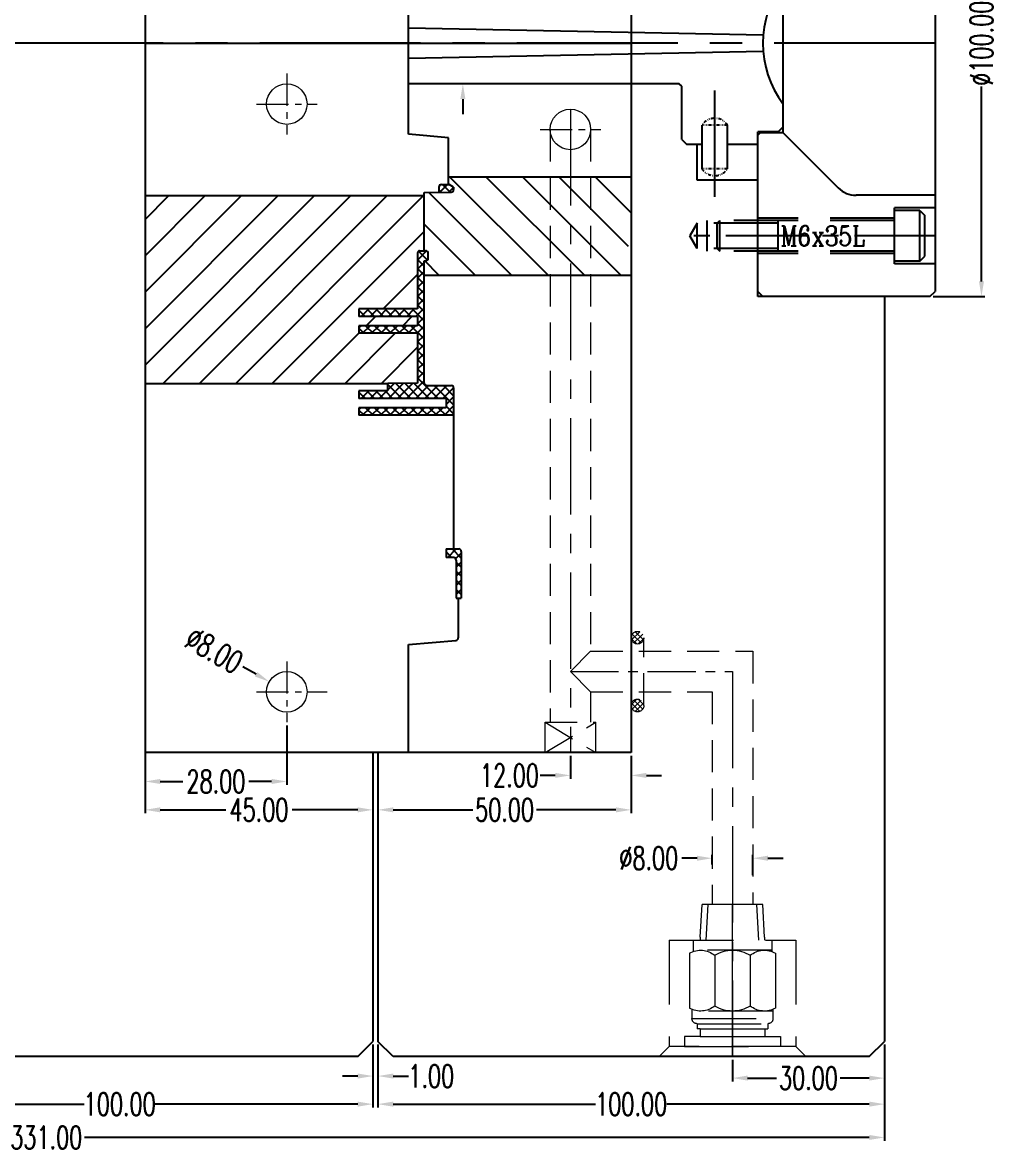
# Model space of a CAD drawing. Header units: inches. Extents: x 169168 to 170394, y -54081 to -53214.
# Drawn here: x 169396.1 to 169588.4, y -53677.4 to -53454.4 of the extents above; entities that cross this region are included whole.
import ezdxf

# ---------------------------------------------------------------- set-up
doc = ezdxf.new("R2010")
doc.units = ezdxf.units.IN
doc.header["$LTSCALE"] = 2
doc.header["$MEASUREMENT"] = 0
doc.header["$PDMODE"] = 3
doc.header["$PDSIZE"] = 0.3125
for name, pattern in [('CENTER', [50.8, 31.75, -6.35, 6.35, -6.35]), ('HIDDEN', [9.525, 6.35, -3.175]), ('PHANTOM2', [0.69, 0.3, -0.13, 0, -0.13, 0, -0.13])]:
    doc.linetypes.add(name, pattern=pattern)
doc.layers.get('0').update_dxf_attribs({"linetype": 'CONTINUOUS'})
doc.layers.get('Defpoints').update_dxf_attribs({"linetype": 'CONTINUOUS'})
for name, color, linetype in [('5', 5, 'CONTINUOUS'), ('CAV-COR', 1, 'CONTINUOUS'), ('Ru', 8, 'CONTINUOUS'), ('SCREW', 52, 'HIDDEN'), ('WT', 4, 'CONTINUOUS')]:
    doc.layers.add(name, color=color, linetype=linetype)
doc.layers.add('dim', color=3, linetype='CONTINUOUS', lineweight=15)
doc.layers.add('WR', color=122, linetype='HIDDEN', lineweight=18)
doc.styles.add('ROMANC', font='romanc', dxfattribs={"width": 0.6, "height": 1})
doc.styles.get("Standard").update_dxf_attribs({"font": 'txt.shx', "width": 0.67})
doc.dimstyles.new('2.00', dxfattribs={"dimtxt": 4.5, "dimasz": 3, "dimexe": 0.666, "dimexo": 0.626, "dimgap": 1, "dimtad": 0, "dimzin": 0, "dimdsep": 46, "dimtxsty": 'Standard', "dimcen": 0.09, "dimclrd": 3, "dimclre": 3, "dimclrt": 7, "dimazin": 0, "dimtfac": 1, "dimtofl": 0, "dimtmove": 0, "dimatfit": 0, "dimfxl": 0, "dimtolj": 1, "dimtzin": 0, "dimarcsym": 0})

# ---------------------------------------------------------------- blocks, each defined once
blk = doc.blocks.new('*D36905')
at = {"layer": 'Defpoints', "color": 0}
for p in [(169575.32, -53408.5), (169575.32, -53508.5), (169585.49, -53508.5)]:
    blk.add_point(p, dxfattribs=at)
at = {"layer": 'dim', "color": 3, "linetype": 'ByBlock', "lineweight": -2}
for p, q in [((169575.94, -53408.5), (169586.16, -53408.5)), ((169585.49, -53411.5), (169585.49, -53449.96)), ((169585.49, -53505.5), (169585.49, -53467.04)), ((169575.94, -53508.5), (169586.16, -53508.5))]:
    blk.add_line(p, q, dxfattribs=at)
at = {"layer": 'dim', "color": 3, "linetype": 'ByBlock'}
for points in [[(169585.99, -53411.5), (169584.99, -53411.5), (169585.49, -53408.5)], [(169584.99, -53505.5), (169585.99, -53505.5), (169585.49, -53508.5)]]:
    blk.add_solid(points, dxfattribs=at)
at = {"layer": 'dim', "color": 7, "linetype": 'ByBlock', "insert": (169585.49, -53458.5), "char_height": 4.5, "attachment_point": 5, "rotation": 90}
blk.add_mtext('%%c100.00', dxfattribs=at)
blk = doc.blocks.new('*D36908')
at = {"layer": 'Defpoints', "color": 0}
for p in [(169465.32, -53655.5), (169466.32, -53655.5), (169466.32, -53662.33)]:
    blk.add_point(p, dxfattribs=at)
at = {"layer": 'dim', "color": 3, "linetype": 'ByBlock', "lineweight": -2}
for p, q in [((169465.32, -53656.12), (169465.32, -53662.99)), ((169466.32, -53656.12), (169466.32, -53662.99)), ((169462.32, -53662.33), (169459.32, -53662.33)), ((169469.32, -53662.33), (169472.32, -53662.33))]:
    blk.add_line(p, q, dxfattribs=at)
at = {"layer": 'dim', "color": 3, "linetype": 'ByBlock'}
for points in [[(169462.32, -53662.83), (169462.32, -53661.83), (169465.32, -53662.33)], [(169469.32, -53661.83), (169469.32, -53662.83), (169466.32, -53662.33)]]:
    blk.add_solid(points, dxfattribs=at)
at = {"layer": 'dim', "color": 7, "linetype": 'ByBlock', "insert": (169476.84, -53662.33), "char_height": 4.5, "attachment_point": 5}
blk.add_mtext('\\A1;1.00', dxfattribs=at)
blk = doc.blocks.new('*D36909')
at = {"layer": 'Defpoints', "color": 0}
for p in [(169466.32, -53655.5), (169566.32, -53655.5), (169566.32, -53667.87)]:
    blk.add_point(p, dxfattribs=at)
at = {"layer": 'dim', "color": 3, "linetype": 'ByBlock', "lineweight": -2}
for p, q in [((169466.32, -53656.12), (169466.32, -53668.53)), ((169566.32, -53656.12), (169566.32, -53668.53)), ((169469.32, -53667.87), (169509.29, -53667.87)), ((169563.32, -53667.87), (169523.35, -53667.87))]:
    blk.add_line(p, q, dxfattribs=at)
at = {"layer": 'dim', "color": 3, "linetype": 'ByBlock'}
for points in [[(169469.32, -53667.37), (169469.32, -53668.37), (169466.32, -53667.87)], [(169563.32, -53668.37), (169563.32, -53667.37), (169566.32, -53667.87)]]:
    blk.add_solid(points, dxfattribs=at)
at = {"layer": 'dim', "color": 7, "linetype": 'ByBlock', "insert": (169516.32, -53667.87), "char_height": 4.5, "attachment_point": 5}
blk.add_mtext('\\A1;100.00', dxfattribs=at)
blk = doc.blocks.new('*D36910')
at = {"layer": 'Defpoints', "color": 0}
for p in [(169365.32, -53655.5), (169465.32, -53655.5), (169465.32, -53667.87)]:
    blk.add_point(p, dxfattribs=at)
at = {"layer": 'dim', "color": 3, "linetype": 'ByBlock', "lineweight": -2}
for p, q in [((169365.32, -53656.12), (169365.32, -53668.53)), ((169465.32, -53656.12), (169465.32, -53668.53)), ((169368.32, -53667.87), (169408.29, -53667.87)), ((169462.32, -53667.87), (169422.35, -53667.87))]:
    blk.add_line(p, q, dxfattribs=at)
at = {"layer": 'dim', "color": 3, "linetype": 'ByBlock'}
for points in [[(169368.32, -53667.37), (169368.32, -53668.37), (169365.32, -53667.87)], [(169462.32, -53668.37), (169462.32, -53667.37), (169465.32, -53667.87)]]:
    blk.add_solid(points, dxfattribs=at)
at = {"layer": 'dim', "color": 7, "linetype": 'ByBlock', "insert": (169415.32, -53667.87), "char_height": 4.5, "attachment_point": 5}
blk.add_mtext('\\A1;100.00', dxfattribs=at)
blk = doc.blocks.new('*D36913')
at = {"layer": 'Defpoints', "color": 0}
for p in [(169235.32, -53655.5), (169566.32, -53655.5), (169566.32, -53674.44)]:
    blk.add_point(p, dxfattribs=at)
at = {"layer": 'dim', "color": 3, "linetype": 'ByBlock', "lineweight": -2}
for p, q in [((169235.32, -53656.12), (169235.32, -53675.11)), ((169566.32, -53656.12), (169566.32, -53675.11)), ((169238.32, -53674.44), (169393.29, -53674.44)), ((169563.32, -53674.44), (169408.35, -53674.44))]:
    blk.add_line(p, q, dxfattribs=at)
at = {"layer": 'dim', "color": 3, "linetype": 'ByBlock'}
for points in [[(169238.32, -53673.94), (169238.32, -53674.94), (169235.32, -53674.44)], [(169563.32, -53674.94), (169563.32, -53673.94), (169566.32, -53674.44)]]:
    blk.add_solid(points, dxfattribs=at)
at = {"layer": 'dim', "color": 7, "linetype": 'ByBlock', "insert": (169400.82, -53674.44), "char_height": 4.5, "attachment_point": 5}
blk.add_mtext('\\A1;331.00', dxfattribs=at)
blk = doc.blocks.new('*D36914')
at = {"layer": 'Defpoints', "color": 0}
for p in [(169420.32, -53598.5), (169465.32, -53598.5), (169465.32, -53609.79)]:
    blk.add_point(p, dxfattribs=at)
at = {"layer": 'dim', "color": 3, "linetype": 'ByBlock', "lineweight": -2}
for p, q in [((169420.32, -53599.12), (169420.32, -53610.46)), ((169465.32, -53599.12), (169465.32, -53610.46)), ((169423.32, -53609.79), (169436.29, -53609.79)), ((169462.32, -53609.79), (169449.35, -53609.79))]:
    blk.add_line(p, q, dxfattribs=at)
at = {"layer": 'dim', "color": 3, "linetype": 'ByBlock'}
for points in [[(169423.32, -53609.29), (169423.32, -53610.29), (169420.32, -53609.79)], [(169462.32, -53610.29), (169462.32, -53609.29), (169465.32, -53609.79)]]:
    blk.add_solid(points, dxfattribs=at)
at = {"layer": 'dim', "color": 7, "linetype": 'ByBlock', "insert": (169442.82, -53609.79), "char_height": 4.5, "attachment_point": 5}
blk.add_mtext('\\A1;45.00', dxfattribs=at)
blk = doc.blocks.new('*D36915')
at = {"layer": 'Defpoints', "color": 0}
for p in [(169466.32, -53598.5), (169516.32, -53598.5), (169516.32, -53609.79)]:
    blk.add_point(p, dxfattribs=at)
at = {"layer": 'dim', "color": 3, "linetype": 'ByBlock', "lineweight": -2}
for p, q in [((169466.32, -53599.12), (169466.32, -53610.46)), ((169516.32, -53599.12), (169516.32, -53610.46)), ((169469.32, -53609.79), (169485.04, -53609.79)), ((169513.32, -53609.79), (169497.59, -53609.79))]:
    blk.add_line(p, q, dxfattribs=at)
at = {"layer": 'dim', "color": 3, "linetype": 'ByBlock'}
for points in [[(169469.32, -53609.29), (169469.32, -53610.29), (169466.32, -53609.79)], [(169513.32, -53610.29), (169513.32, -53609.29), (169516.32, -53609.79)]]:
    blk.add_solid(points, dxfattribs=at)
at = {"layer": 'dim', "color": 7, "linetype": 'ByBlock', "insert": (169491.32, -53609.79), "char_height": 4.5, "attachment_point": 5}
blk.add_mtext('\\A1;50.00', dxfattribs=at)
blk = doc.blocks.new('*D36932')
at = {"layer": 'Defpoints', "color": 0}
for p in [(169483.08, -53450.5), (169486.04, -53450.5), (169486.04, -53466.5)]:
    blk.add_point(p, dxfattribs=at)
at = {"layer": 'dim', "color": 3, "linetype": 'ByBlock', "lineweight": -2}
for p, q in [((169483.08, -53447.5), (169483.08, -53444.5)), ((169485.42, -53450.5), (169482.41, -53450.5)), ((169485.42, -53466.5), (169482.41, -53466.5)), ((169483.08, -53469.5), (169483.08, -53472.5))]:
    blk.add_line(p, q, dxfattribs=at)
at = {"layer": 'dim', "color": 3, "linetype": 'ByBlock'}
for points in [[(169482.58, -53447.5), (169483.58, -53447.5), (169483.08, -53450.5)], [(169483.58, -53469.5), (169482.58, -53469.5), (169483.08, -53466.5)]]:
    blk.add_solid(points, dxfattribs=at)
at = {"layer": 'dim', "color": 7, "linetype": 'ByBlock', "insert": (169483.08, -53436.97), "char_height": 4.5, "attachment_point": 5, "rotation": 90}
blk.add_mtext('%%c16.00', dxfattribs=at)
blk = doc.blocks.new('*D38775')
at = {"layer": 'Defpoints', "color": 0}
for p in [(169566.32, -53655.5), (169536.32, -53658.5), (169536.32, -53662.73)]:
    blk.add_point(p, dxfattribs=at)
at = {"layer": 'dim', "color": 3, "linetype": 'ByBlock', "lineweight": -2}
for p, q in [((169566.32, -53656.12), (169566.32, -53663.39)), ((169536.32, -53659.12), (169536.32, -53663.39)), ((169539.32, -53662.73), (169545.04, -53662.73)), ((169563.32, -53662.73), (169557.59, -53662.73))]:
    blk.add_line(p, q, dxfattribs=at)
at = {"layer": 'dim', "color": 3, "linetype": 'ByBlock'}
for points in [[(169539.32, -53662.23), (169539.32, -53663.23), (169536.32, -53662.73)], [(169563.32, -53663.23), (169563.32, -53662.23), (169566.32, -53662.73)]]:
    blk.add_solid(points, dxfattribs=at)
at = {"layer": 'dim', "color": 7, "linetype": 'ByBlock', "insert": (169551.32, -53662.73), "char_height": 4.5, "attachment_point": 5}
blk.add_mtext('\\A1;30.00', dxfattribs=at)
blk = doc.blocks.new('*D38776')
at = {"layer": 'Defpoints', "color": 0}
for p in [(169532.32, -53619.34), (169532.32, -53621.17), (169540.32, -53623.29)]:
    blk.add_point(p, dxfattribs=at)
at = {"layer": 'dim', "color": 3, "linetype": 'ByBlock', "lineweight": -2}
for p, q in [((169532.32, -53620.55), (169532.32, -53618.67)), ((169540.32, -53622.67), (169540.32, -53618.67)), ((169529.32, -53619.34), (169526.32, -53619.34)), ((169543.32, -53619.34), (169546.32, -53619.34))]:
    blk.add_line(p, q, dxfattribs=at)
at = {"layer": 'dim', "color": 3, "linetype": 'ByBlock'}
for points in [[(169529.32, -53619.84), (169529.32, -53618.84), (169532.32, -53619.34)], [(169543.32, -53618.84), (169543.32, -53619.84), (169540.32, -53619.34)]]:
    blk.add_solid(points, dxfattribs=at)
at = {"layer": 'dim', "color": 7, "linetype": 'ByBlock', "insert": (169519.79, -53619.34), "char_height": 4.5, "attachment_point": 5}
blk.add_mtext('%%c8.00', dxfattribs=at)
blk = doc.blocks.new('*D38777')
at = {"layer": 'Defpoints', "color": 0}
for p in [(169504.32, -53598.5), (169516.32, -53598.5), (169504.32, -53602.99)]:
    blk.add_point(p, dxfattribs=at)
at = {"layer": 'dim', "color": 3, "linetype": 'ByBlock', "lineweight": -2}
for p, q in [((169504.32, -53599.12), (169504.32, -53603.66)), ((169516.32, -53599.12), (169516.32, -53603.66)), ((169501.32, -53602.99), (169498.32, -53602.99)), ((169519.32, -53602.99), (169522.32, -53602.99))]:
    blk.add_line(p, q, dxfattribs=at)
at = {"layer": 'dim', "color": 3, "linetype": 'ByBlock'}
for points in [[(169501.32, -53603.49), (169501.32, -53602.49), (169504.32, -53602.99)], [(169519.32, -53602.49), (169519.32, -53603.49), (169516.32, -53602.99)]]:
    blk.add_solid(points, dxfattribs=at)
at = {"layer": 'dim', "color": 7, "linetype": 'ByBlock', "insert": (169492.29, -53602.99), "char_height": 4.5, "attachment_point": 5}
blk.add_mtext('\\A1;12.00', dxfattribs=at)
blk = doc.blocks.new('*X38094')
at = {"color": 0}
for p, q in [((-7.86, -0.44), (-6.25, 1.17)), ((-6.25, -1.17), (-7.86, 0.44)), ((-5.66, -0.71), (-7.4, 1.03)), ((-7.4, -1.03), (-5.66, 0.71)), ((-5.45, 0.15), (-6.54, 1.24)), ((5.45, 0.15), (6.54, 1.24)), ((5.66, -0.71), (7.4, 1.03)), ((7.4, -1.03), (5.66, 0.71)), ((7.86, -0.44), (6.25, 1.17)), ((6.25, -1.17), (7.86, 0.44)), ((-6.54, -1.24), (-5.45, -0.15)), ((6.54, -1.24), (5.45, -0.15))]:
    blk.add_line(p, q, dxfattribs=at)
blk = doc.blocks.new('*D38804')
at = {"layer": 'Defpoints', "color": 0}
for p in [(169448.32, -53592.5), (169420.32, -53594.34), (169448.32, -53604.19)]:
    blk.add_point(p, dxfattribs=at)
at = {"layer": 'dim', "color": 3, "linetype": 'ByBlock', "lineweight": -2}
for p, q in [((169448.32, -53593.12), (169448.32, -53604.85)), ((169420.32, -53594.97), (169420.32, -53604.85)), ((169423.32, -53604.19), (169427.79, -53604.19)), ((169445.32, -53604.19), (169440.85, -53604.19))]:
    blk.add_line(p, q, dxfattribs=at)
at = {"layer": 'dim', "color": 3, "linetype": 'ByBlock'}
for points in [[(169423.32, -53603.69), (169423.32, -53604.69), (169420.32, -53604.19)], [(169445.32, -53604.69), (169445.32, -53603.69), (169448.32, -53604.19)]]:
    blk.add_solid(points, dxfattribs=at)
at = {"layer": 'dim', "color": 7, "linetype": 'ByBlock', "insert": (169434.32, -53604.19), "char_height": 4.5, "attachment_point": 5}
blk.add_mtext('\\A1;28.00', dxfattribs=at)
blk = doc.blocks.new('*D38805')
at = {"layer": 'Defpoints', "color": 0}
for p in [(169444.85, -53584.51), (169451.79, -53588.48)]:
    blk.add_point(p, dxfattribs=at)
at = {"layer": 'dim', "color": 3, "linetype": 'ByBlock', "lineweight": -2}
for p, q in [((169442.24, -53583.02), (169439.64, -53581.54)), ((169448.23, -53586.5), (169448.41, -53586.5)), ((169448.32, -53586.59), (169448.32, -53586.41))]:
    blk.add_line(p, q, dxfattribs=at)
at = {"layer": 'dim', "color": 3, "linetype": 'ByBlock'}
blk.add_solid([(169441.99, -53583.46), (169442.49, -53582.59), (169444.85, -53584.51)], dxfattribs=at)
at = {"layer": 'dim', "color": 7, "linetype": 'ByBlock', "insert": (169433.97, -53578.3), "char_height": 4.5, "attachment_point": 5, "rotation": 330.2415}
blk.add_mtext('\\A1;%%c8.00', dxfattribs=at)
blk = doc.blocks.new('20150129.111502')
at = {"layer": '5', "color": 122, "linetype": 'HIDDEN', "lineweight": 0}
for p, q in [((0, 14.5), (0, -14.5)), ((2, 12.5), (0, 14.5)), ((2, 12.5), (2, -12.5)), ((23, 12.5), (2, 12.5)), ((23, -12.5), (23, 12.5)), ((2, -9.5), (2, 9.5)), ((4.01, 9.5), (2, 9.5)), ((4.01, 6.4), (4.01, 9.5)), ((5.51, 6.4), (5.51, 7)), ((6.51, 7), (5.51, 7)), ((5.51, 6.4), (5.51, 7)), ((6.51, -7), (6.51, 7)), ((7.51, -8), (7.51, 8)), ((9.33, 8), (7.51, 8)), ((9, 8), (9, -8)), ((20.43, 8.5), (9.57, 8.5)), ((23, 7.75), (20.77, 7.75)), ((21, 7.75), (21, -7.75)), ((4.01, -6.4), (4.01, 6.4)), ((5.51, 6.4), (4.01, 6.4)), ((5.51, -6.4), (5.51, 6.4)), ((23.56, 6.35), (23, 6.35)), ((23, 5.19), (30, 4.82)), ((23.56, 6.35), (30, 6.01)), ((30, 6.01), (30, -6.01)), ((20.01, 3.5), (9.99, 3.5)), ((20.01, -3.5), (9.99, -3.5)), ((5.51, -6.4), (4.01, -6.4)), ((4.01, -6.4), (4.01, -9.5)), ((5.51, -6.4), (5.51, -7)), ((5.51, -6.4), (5.51, -7)), ((23, -5.19), (30, -4.82)), ((23.56, -6.35), (23, -6.35)), ((23.56, -6.35), (30, -6.01)), ((6.51, -7), (5.51, -7)), ((9.33, -8), (7.51, -8)), ((20.43, -8.5), (9.57, -8.5)), ((23, -7.75), (20.77, -7.75)), ((4.01, -9.5), (2, -9.5)), ((2, -12.5), (0, -14.5)), ((23, -12.5), (2, -12.5))]:
    blk.add_line(p, q, dxfattribs=at)
at = {"layer": '5', "color": 122, "linetype": 'CENTER', "lineweight": 0, "ltscale": 0.5}
blk.add_line((0, 0), (30, 0), dxfattribs=at)
at = {"layer": '5', "color": 122, "linetype": 'HIDDEN', "lineweight": 0}
for centre, radius, start, end in [((7.51, 7), 1, 90, 180), ((13.47, 6.32), 4.47, 150.752, 219.0183), ((16.53, 6.32), 4.47, 320.9817, 29.248), ((15.66, 0), 6.66, 148.3016, 211.6984), ((14.34, 0), 6.66, 328.3016, 31.6984), ((13.47, -6.32), 4.47, 140.9817, 209.248), ((16.53, -6.32), 4.47, 330.752, 39.0183), ((7.51, -7), 1, 180, 270)]:
    blk.add_arc(centre, radius, start, end, dxfattribs=at)

msp = doc.modelspace()

# ---------------------------------------------------------------- linework, layer by layer
at = {"linetype": 'Continuous'}
for p, q in [((169576.318, -53409.499), (169576.318, -53507.499)), ((169546.318, -53476.149), (169546.318, -53440.849)), ((169525.818, -53466.499), (169472.318, -53466.499)), ((169530.318, -53483.299), (169530.318, -53474.64)), ((169535.318, -53483.299), (169535.318, -53474.64)), ((169545.318, -53475.999), (169541.318, -53475.999)), ((169545.318, -53475.999), (169546.318, -53474.999)), ((169546.318, -53476.149), (169541.818, -53476.149)), ((169546.318, -53476.149), (169557.204, -53487.034)), ((169530.318, -53478.499), (169527.318, -53478.499)), ((169529.318, -53485.499), (169529.318, -53478.499)), ((169541.318, -53478.499), (169535.318, -53478.499)), ((169541.318, -53485.499), (169529.318, -53485.499)), ((169576.318, -53488.499), (169560.739, -53488.499)), ((169542.318, -53508.499), (169541.318, -53507.499)), ((169575.318, -53508.499), (169541.318, -53508.499)), ((169566.318, -53508.499), (169566.318, -53655.499)), ((169575.318, -53508.499), (169576.318, -53507.499)), ((169465.318, -53598.499), (169465.318, -53655.499)), ((169466.318, -53598.499), (169466.318, -53655.499)), ((169462.318, -53658.499), (169465.318, -53655.499)), ((169469.318, -53658.499), (169466.318, -53655.499)), ((169563.318, -53658.499), (169566.318, -53655.499)), ((169462.318, -53658.499), (169368.318, -53658.499)), ((169563.318, -53658.499), (169469.318, -53658.499))]:
    msp.add_line(p, q, dxfattribs=at)
at = {"linetype": 'CENTER', "ltscale": 0.5}
msp.add_line((169576.318, -53458.499), (169235.318, -53458.499), dxfattribs=at)
for p, q in [((169526.318, -53466.999), (169525.818, -53466.499)), ((169526.318, -53477.499), (169526.318, -53466.999)), ((169541.318, -53508.499), (169541.318, -53475.999)), ((169526.318, -53477.499), (169527.318, -53478.499)), ((169541.818, -53476.149), (169541.318, -53476.649))]:
    msp.add_line(p, q)
at = {"linetype": 'CENTER'}
msp.add_line((169532.818, -53488.801), (169532.818, -53467.826), dxfattribs=at)
at = {"linetype": 'PHANTOM2'}
for p, q in [((169535.318, -53474.64), (169530.318, -53474.64)), ((169535.318, -53483.299), (169530.318, -53483.299))]:
    msp.add_line(p, q, dxfattribs=at)
at = {"linetype": 'HIDDEN'}
for p, q in [((169576.318, -53490.999), (169568.318, -53490.999)), ((169568.318, -53492.999), (169541.318, -53492.999)), ((169568.318, -53499.999), (169541.318, -53499.999)), ((169576.318, -53501.999), (169568.318, -53501.999))]:
    msp.add_line(p, q, dxfattribs=at)
at = {"linetype": 'Continuous'}
for centre, radius, start, end in [((169562.318, -53458.499), 20, 143.1301, 216.8699), ((169560.739, -53483.499), 5, 225, 270)]:
    msp.add_arc(centre, radius, start, end, dxfattribs=at)
at = {"color": 7, "linetype": 'PHANTOM2'}
for centre, start, end in [((169532.818, -53476.299), 33.55731, 146.44269), ((169532.818, -53481.64), 213.55731, 326.44269)]:
    msp.add_arc(centre, 3, start, end, dxfattribs=at)
at = {"layer": 'CAV-COR'}
for p, q in [((169420.318, -53338.499), (169420.318, -53598.499)), ((169516.318, -53338.499), (169516.318, -53598.499)), ((169472.318, -53458.499), (169472.318, -53432.65)), ((169420.318, -53458.499), (169516.318, -53458.499)), ((169472.318, -53476.449), (169472.318, -53458.499)), ((169480.255, -53477.143), (169472.318, -53476.449)), ((169480.255, -53486.376), (169480.255, -53477.143)), ((169480.255, -53484.829), (169516.318, -53484.829)), ((169499.898, -53504.269), (169480.458, -53484.829)), ((169507.082, -53504.269), (169487.642, -53484.829)), ((169514.266, -53504.269), (169494.826, -53484.829)), ((169515.818, -53498.637), (169502.01, -53484.829)), ((169516.318, -53491.953), (169509.195, -53484.829)), ((169478.348, -53486.878), (169478.348, -53487.909)), ((169478.53, -53487.907), (169480.061, -53486.376)), ((169478.851, -53486.376), (169480.407, -53486.376)), ((169479.091, -53486.376), (169480.605, -53487.889)), ((169480.342, -53487.891), (169481.263, -53486.97)), ((169481.263, -53486.9), (169480.407, -53486.376)), ((169481.263, -53486.9), (169481.263, -53487.385)), ((169420.318, -53493.275), (169424.959, -53488.634)), ((169420.318, -53500.459), (169432.143, -53488.634)), ((169420.318, -53507.643), (169439.328, -53488.634)), ((169420.318, -53514.828), (169446.512, -53488.634)), ((169420.318, -53522.012), (169453.696, -53488.634)), ((169475.434, -53488.634), (169420.318, -53488.634)), ((169423.83, -53525.685), (169460.88, -53488.634)), ((169431.014, -53525.685), (169468.064, -53488.634)), ((169438.198, -53525.685), (169475.249, -53488.634)), ((169475.434, -53487.934), (169480.765, -53487.887)), ((169475.434, -53499.454), (169475.434, -53487.934)), ((169492.714, -53504.269), (169476.371, -53487.926)), ((169478.348, -53487.429), (169478.824, -53487.904)), ((169445.382, -53525.685), (169475.434, -53495.633)), ((169485.529, -53504.269), (169475.434, -53494.173)), ((169474.127, -53501.29), (169475.925, -53499.492)), ((169474.127, -53499.856), (169474.127, -53510.911)), ((169474.294, -53499.539), (169476.08, -53501.324)), ((169474.529, -53499.454), (169475.735, -53499.454)), ((169476.238, -53500.962), (169476.238, -53499.957)), ((169474.127, -53501.168), (169475.434, -53502.475)), ((169474.127, -53503.086), (169475.434, -53501.779)), ((169475.434, -53525.524), (169475.434, -53501.464)), ((169475.434, -53501.464), (169475.735, -53501.464)), ((169478.345, -53504.269), (169475.541, -53501.464)), ((169475.752, -53501.461), (169476.235, -53500.979)), ((169467.34, -53510.911), (169474.127, -53504.124)), ((169474.127, -53502.964), (169475.434, -53504.271)), ((169474.127, -53504.882), (169475.434, -53503.575)), ((169474.127, -53504.76), (169475.434, -53506.067)), ((169475.434, -53504.269), (169516.318, -53504.269)), ((169474.127, -53506.678), (169475.434, -53505.371)), ((169474.127, -53506.556), (169475.434, -53507.863)), ((169474.127, -53508.474), (169475.434, -53507.168)), ((169474.127, -53508.352), (169475.434, -53509.659)), ((169474.127, -53510.27), (169475.434, -53508.964)), ((169462.57, -53511.051), (169462.71, -53510.911)), ((169462.57, -53510.911), (169462.57, -53512.406)), ((169474.127, -53510.911), (169462.57, -53510.911)), ((169462.57, -53511.163), (169463.813, -53512.406)), ((169463.011, -53512.406), (169464.506, -53510.911)), ((169464.114, -53510.911), (169465.609, -53512.406)), ((169464.807, -53512.406), (169466.302, -53510.911)), ((169465.91, -53510.911), (169467.405, -53512.406)), ((169466.603, -53512.406), (169468.098, -53510.911)), ((169467.706, -53510.911), (169469.201, -53512.406)), ((169468.399, -53512.406), (169469.894, -53510.911)), ((169469.502, -53510.911), (169470.997, -53512.406)), ((169470.195, -53512.406), (169471.69, -53510.911)), ((169471.298, -53510.911), (169472.793, -53512.406)), ((169471.991, -53512.406), (169473.486, -53510.911)), ((169473.094, -53510.911), (169475.434, -53513.251)), ((169473.787, -53512.406), (169475.434, -53510.76)), ((169474.127, -53510.148), (169475.434, -53511.455)), ((169474.127, -53512.406), (169462.57, -53512.406)), ((169464.011, -53514.24), (169465.845, -53512.406)), ((169471.195, -53514.24), (169473.029, -53512.406)), ((169474.127, -53512.406), (169474.127, -53514.24)), ((169474.127, -53513.862), (169475.434, -53512.556)), ((169474.127, -53513.74), (169475.434, -53515.047)), ((169452.566, -53525.685), (169462.57, -53515.681)), ((169459.751, -53525.685), (169469.7, -53515.735)), ((169462.57, -53514.643), (169462.973, -53514.24)), ((169462.57, -53514.24), (169462.57, -53515.735)), ((169474.127, -53514.24), (169462.57, -53514.24)), ((169462.57, -53514.755), (169463.55, -53515.735)), ((169474.127, -53515.735), (169462.57, -53515.735)), ((169463.274, -53515.735), (169464.769, -53514.24)), ((169463.851, -53514.24), (169465.346, -53515.735)), ((169465.07, -53515.735), (169466.565, -53514.24)), ((169465.647, -53514.24), (169467.142, -53515.735)), ((169466.866, -53515.735), (169468.361, -53514.24)), ((169467.443, -53514.24), (169468.938, -53515.735)), ((169468.662, -53515.735), (169470.157, -53514.24)), ((169469.239, -53514.24), (169470.734, -53515.735)), ((169470.458, -53515.735), (169471.953, -53514.24)), ((169471.035, -53514.24), (169472.53, -53515.735)), ((169472.254, -53515.735), (169473.749, -53514.24)), ((169472.831, -53514.24), (169475.434, -53516.843)), ((169474.05, -53515.735), (169475.434, -53514.352)), ((169474.127, -53515.735), (169474.127, -53525.586)), ((169474.127, -53517.454), (169475.434, -53516.148)), ((169474.127, -53517.333), (169475.434, -53518.639)), ((169474.127, -53519.25), (169475.434, -53517.944)), ((169466.935, -53525.685), (169474.127, -53518.492)), ((169474.127, -53519.129), (169475.434, -53520.435)), ((169474.127, -53521.046), (169475.434, -53519.74)), ((169474.127, -53520.925), (169475.434, -53522.231)), ((169474.127, -53522.842), (169475.434, -53521.536)), ((169474.127, -53522.721), (169475.434, -53524.027)), ((169471.975, -53528.587), (169475.434, -53525.128)), ((169474.127, -53524.638), (169475.434, -53523.332)), ((169474.127, -53524.517), (169478.197, -53528.587)), ((169468.298, -53525.685), (169420.318, -53525.685)), ((169462.57, -53527.092), (169462.57, -53528.587)), ((169462.57, -53527.216), (169462.694, -53527.092)), ((169468.298, -53527.092), (169462.57, -53527.092)), ((169462.57, -53527.328), (169463.829, -53528.587)), ((169462.995, -53528.587), (169464.49, -53527.092)), ((169464.13, -53527.092), (169465.625, -53528.587)), ((169464.791, -53528.587), (169466.286, -53527.092)), ((169465.926, -53527.092), (169467.421, -53528.587)), ((169466.587, -53528.587), (169468.082, -53527.092)), ((169467.722, -53527.092), (169469.217, -53528.587)), ((169474.127, -53525.586), (169468.298, -53525.636)), ((169468.298, -53526.875), (169469.548, -53525.626)), ((169468.298, -53527.092), (169468.298, -53525.636)), ((169468.298, -53525.872), (169471.013, -53528.587)), ((169468.383, -53528.587), (169471.36, -53525.61)), ((169469.845, -53525.623), (169472.809, -53528.587)), ((169470.179, -53528.587), (169473.172, -53525.594)), ((169471.626, -53525.607), (169474.605, -53528.587)), ((169473.406, -53525.592), (169476.401, -53528.587)), ((169473.771, -53528.587), (169476.328, -53526.03)), ((169475.567, -53528.587), (169478.108, -53526.046)), ((169475.932, -53526.027), (169480.864, -53526.07)), ((169477.363, -53528.587), (169479.889, -53526.061)), ((169477.446, -53526.04), (169481.263, -53529.856)), ((169479.159, -53528.587), (169481.263, -53526.483)), ((169479.258, -53526.056), (169481.263, -53528.06)), ((169481.263, -53526.472), (169481.263, -53558.29)), ((169479.755, -53528.587), (169462.57, -53528.587)), ((169479.755, -53529.787), (169481.263, -53528.279)), ((169479.755, -53528.587), (169479.755, -53530.421)), ((169462.57, -53530.421), (169462.57, -53531.916)), ((169462.57, -53530.808), (169462.957, -53530.421)), ((169479.755, -53530.421), (169462.57, -53530.421)), ((169462.57, -53530.92), (169463.566, -53531.916)), ((169463.258, -53531.916), (169464.753, -53530.421)), ((169463.867, -53530.421), (169465.362, -53531.916)), ((169465.054, -53531.916), (169466.549, -53530.421)), ((169465.663, -53530.421), (169467.158, -53531.916)), ((169466.85, -53531.916), (169468.345, -53530.421)), ((169467.459, -53530.421), (169468.954, -53531.916)), ((169468.646, -53531.916), (169470.141, -53530.421)), ((169469.255, -53530.421), (169470.75, -53531.916)), ((169470.442, -53531.916), (169471.937, -53530.421)), ((169471.051, -53530.421), (169472.546, -53531.916)), ((169472.238, -53531.916), (169473.733, -53530.421)), ((169472.847, -53530.421), (169474.342, -53531.916)), ((169474.034, -53531.916), (169475.529, -53530.421)), ((169474.643, -53530.421), (169476.138, -53531.916)), ((169475.83, -53531.916), (169477.325, -53530.421)), ((169476.439, -53530.421), (169477.934, -53531.916)), ((169477.626, -53531.916), (169479.122, -53530.421)), ((169478.235, -53530.421), (169479.73, -53531.916)), ((169479.423, -53531.916), (169481.263, -53530.075)), ((169479.755, -53530.145), (169481.263, -53531.652)), ((169481.263, -53531.916), (169462.57, -53531.916)), ((169481.219, -53531.916), (169481.263, -53531.871)), ((169479.755, -53558.277), (169482.272, -53558.299)), ((169479.755, -53558.277), (169479.755, -53559.955)), ((169479.755, -53558.524), (169480, -53558.279)), ((169480.114, -53559.961), (169481.78, -53558.295)), ((169480.957, -53558.288), (169482.77, -53560.101)), ((169479.755, -53558.882), (169480.848, -53559.974)), ((169481.272, -53559.982), (169479.755, -53559.955)), ((169481.668, -53560.203), (169482.77, -53559.101)), ((169481.765, -53560.484), (169481.765, -53567.995)), ((169482.77, -53558.802), (169482.77, -53567.995)), ((169481.765, -53560.892), (169482.77, -53561.897)), ((169481.765, -53561.902), (169482.77, -53560.897)), ((169481.765, -53562.688), (169482.77, -53563.693)), ((169481.765, -53563.698), (169482.77, -53562.693)), ((169481.765, -53564.484), (169482.77, -53565.489)), ((169481.765, -53565.494), (169482.77, -53564.489)), ((169481.765, -53566.28), (169482.77, -53567.285)), ((169481.765, -53567.29), (169482.77, -53566.285)), ((169481.765, -53567.995), (169482.77, -53567.995)), ((169482.171, -53567.995), (169482.171, -53575.838)), ((169472.318, -53577.158), (169481.715, -53576.336)), ((169472.318, -53598.499), (169472.318, -53577.158)), ((169516.318, -53598.499), (169420.318, -53598.499))]:
    msp.add_line(p, q, dxfattribs=at)
for centre, radius, start, end in [((169478.851, -53486.878), 0.502, 90, 180), ((169480.76, -53487.385), 0.502, 270.5, 0), ((169474.529, -53499.856), 0.402, 90, 180), ((169475.735, -53499.957), 0.502, 0, 90), ((169475.735, -53500.962), 0.502, 270, 0), ((169475.936, -53525.524), 0.502, 180, 269.5), ((169480.861, -53526.472), 0.402, 0, 89.5), ((169482.268, -53558.802), 0.502, 0, 89.5), ((169481.263, -53560.484), 0.502, 0, 89), ((169481.671, -53575.838), 0.5, 275, 0)]:
    msp.add_arc(centre, radius, start, end, dxfattribs=at)
at = {"layer": 'Ru'}
for points in [[(169542.383, -53456.899), (169472.318, -53455.499)], [(169542.383, -53460.099), (169472.318, -53461.499)]]:
    msp.add_lwpolyline(points, dxfattribs=at)
at = {"layer": 'SCREW'}
for p, q in [((169568.318, -53501.999), (169568.318, -53490.999)), ((169573.318, -53491.499), (169568.318, -53491.499)), ((169573.318, -53501.499), (169573.318, -53491.499)), ((169573.318, -53491.499), (169574.318, -53492.499)), ((169568.318, -53493.499), (169531.318, -53493.499)), ((169531.318, -53499.499), (169531.318, -53493.499)), ((169533.318, -53493.999), (169533.818, -53493.499)), ((169533.818, -53499.499), (169533.818, -53493.499)), ((169545.318, -53499.499), (169545.318, -53493.499)), ((169574.318, -53500.499), (169574.318, -53492.499)), ((169529.318, -53493.999), (169527.875, -53496.499)), ((169529.318, -53498.999), (169529.318, -53493.999)), ((169545.318, -53493.999), (169529.318, -53493.999)), ((169533.318, -53498.999), (169533.318, -53493.999)), ((169529.318, -53498.999), (169527.875, -53496.499)), ((169545.318, -53498.999), (169529.318, -53498.999)), ((169568.318, -53499.499), (169531.318, -53499.499)), ((169533.318, -53498.999), (169533.818, -53499.499)), ((169573.318, -53501.499), (169568.318, -53501.499))]:
    msp.add_line(p, q, dxfattribs=at)
at = {"layer": 'SCREW', "linetype": 'CENTER', "ltscale": 0.25}
msp.add_line((169576.318, -53496.499), (169527.875, -53496.499), dxfattribs=at)
at = {"layer": 'SCREW', "linetype": 'Continuous'}
msp.add_line((169573.318, -53501.499), (169574.318, -53500.499), dxfattribs=at)
at = {"layer": 'WR', "linetype": 'CENTER', "ltscale": 0.1}
for p, q in [((169448.318, -53464.499), (169448.318, -53476.499)), ((169442.318, -53470.499), (169454.318, -53470.499)), ((169498.318, -53475.499), (169510.318, -53475.499)), ((169448.318, -53580.499), (169448.318, -53592.499)), ((169442.318, -53586.499), (169456.318, -53586.499))]:
    msp.add_line(p, q, dxfattribs=at)
at = {"layer": 'WR', "linetype": 'CENTER', "ltscale": 0.3}
for p, q in [((169504.318, -53471.499), (169504.318, -53598.499)), ((169536.318, -53582.499), (169536.318, -53658.499))]:
    msp.add_line(p, q, dxfattribs=at)
at = {"layer": 'WR', "linetype": 'HIDDEN', "ltscale": 0.5}
for p, q in [((169500.318, -53475.499), (169500.318, -53592.499)), ((169508.318, -53475.499), (169508.318, -53578.499)), ((169516.318, -53589.189), (169516.318, -53575.809)), ((169518.818, -53589.189), (169518.818, -53575.809)), ((169504.318, -53582.499), (169508.318, -53578.499)), ((169508.318, -53578.499), (169540.318, -53578.499)), ((169540.318, -53578.499), (169540.318, -53628.499)), ((169508.318, -53586.499), (169504.318, -53582.499)), ((169508.318, -53586.499), (169508.318, -53592.499)), ((169508.318, -53586.499), (169532.318, -53586.499)), ((169532.318, -53586.499), (169532.318, -53628.499)), ((169499.318, -53592.499), (169509.318, -53592.499)), ((169499.318, -53592.499), (169509.318, -53598.499)), ((169499.318, -53598.499), (169509.318, -53592.499)), ((169499.318, -53598.499), (169499.318, -53592.499)), ((169509.318, -53598.499), (169509.318, -53592.499)), ((169499.318, -53598.499), (169509.318, -53598.499))]:
    msp.add_line(p, q, dxfattribs=at)
at = {"layer": 'WR', "linetype": 'CENTER', "ltscale": 0.15}
msp.add_line((169504.318, -53582.499), (169536.318, -53582.499), dxfattribs=at)
at = {"layer": 'WR', "linetype": 'ByBlock'}
for centre in [(169448.318, -53470.499), (169504.318, -53475.499), (169448.318, -53586.499)]:
    msp.add_circle(centre, 4, dxfattribs=at)
at = {"layer": 'WR', "linetype": 'HIDDEN', "ltscale": 0.5}
for centre in [(169517.568, -53575.809), (169517.568, -53589.189)]:
    msp.add_circle(centre, 1.25, dxfattribs=at)

# ---------------------------------------------------------------- block references
at = {"layer": 'WR', "linetype": 'HIDDEN', "ltscale": 0.5, "xscale": -1, "rotation": -90.00000000000001}
msp.add_blockref('*X38094', (169517.568, -53582.499), dxfattribs=at)
at = {"layer": 'WT', "linetype": 'ByBlock', "xscale": -0.9999999999999991, "rotation": -90.00000000000001}
msp.add_blockref('20150129.111502', (169536.318, -53658.499), dxfattribs=at)

# ---------------------------------------------------------------- texts
at = {"layer": 'dim', "linetype": 'ByBlock', "style": 'ROMANC', "width": 0.8}
msp.add_text('M6x35L', height=3.9343, dxfattribs=at).set_placement((169545.779, -53498.496))

# ---------------------------------------------------------------- dimensions: what is measured, and where the dimension line sits
at = {"layer": 'dim', "linetype": 'ByBlock'}
dim = msp.add_linear_dim(base=(169585.49, -53508.499), p1=(169575.318, -53408.499), p2=(169575.318, -53508.499), angle=270, text='%%c<>', dimstyle='2.00', dxfattribs=at)
dim.commit()
dim.dimension.update_dxf_attribs({"geometry": '*D36905', "text_midpoint": (169585.49, -53458.499), "dimtype": 160})
dim = msp.add_linear_dim(base=(169483.077, -53450.499), p1=(169486.041, -53466.499), p2=(169486.041, -53450.499), angle=90, text='%%c<>', dimstyle='2.00', dxfattribs=at)
dim.commit()
dim.dimension.update_dxf_attribs({"geometry": '*D36932', "text_midpoint": (169483.077, -53436.966)})
dim = msp.add_diameter_dim_2p(p1=(169451.791, -53588.484), p2=(169444.846, -53584.513), dimstyle='2.00', dxfattribs=at)
dim.commit()
dim.dimension.update_dxf_attribs({"geometry": '*D38805', "text_midpoint": (169433.97, -53578.295)})
for base, p1, p2, picture, middle in [((169448.318, -53604.185), (169420.318, -53594.342), (169448.318, -53592.499), '*D38804', (169434.318, -53604.185)), ((169465.318, -53609.79), (169420.318, -53598.499), (169465.318, -53598.499), '*D36914', (169442.818, -53609.79)), ((169516.318, -53609.79), (169466.318, -53598.499), (169516.318, -53598.499), '*D36915', (169491.318, -53609.79)), ((169504.318, -53602.993), (169516.318, -53598.499), (169504.318, -53598.499), '*D38777', (169492.293, -53602.993)), ((169566.318, -53674.443), (169235.318, -53655.499), (169566.318, -53655.499), '*D36913', (169400.818, -53674.443)), ((169465.318, -53667.865), (169365.318, -53655.499), (169465.318, -53655.499), '*D36910', (169415.318, -53667.865)), ((169466.318, -53662.325), (169465.318, -53655.499), (169466.318, -53655.499), '*D36908', (169476.836, -53662.325)), ((169566.318, -53667.865), (169466.318, -53655.499), (169566.318, -53655.499), '*D36909', (169516.318, -53667.865)), ((169536.318, -53662.726), (169566.318, -53655.499), (169536.318, -53658.499), '*D38775', (169551.318, -53662.726))]:
    dim = msp.add_linear_dim(base=base, p1=p1, p2=p2, dimstyle='2.00', dxfattribs=at)
    dim.commit()
    dim.dimension.update_dxf_attribs({"geometry": picture, "text_midpoint": middle})
dim = msp.add_linear_dim(base=(169532.318, -53619.339), p1=(169540.318, -53623.293), p2=(169532.318, -53621.175), text='%%c<>', dimstyle='2.00', dxfattribs=at)
dim.commit()
dim.dimension.update_dxf_attribs({"geometry": '*D38776', "text_midpoint": (169519.791, -53619.339)})

doc.saveas('drawing.dxf')
